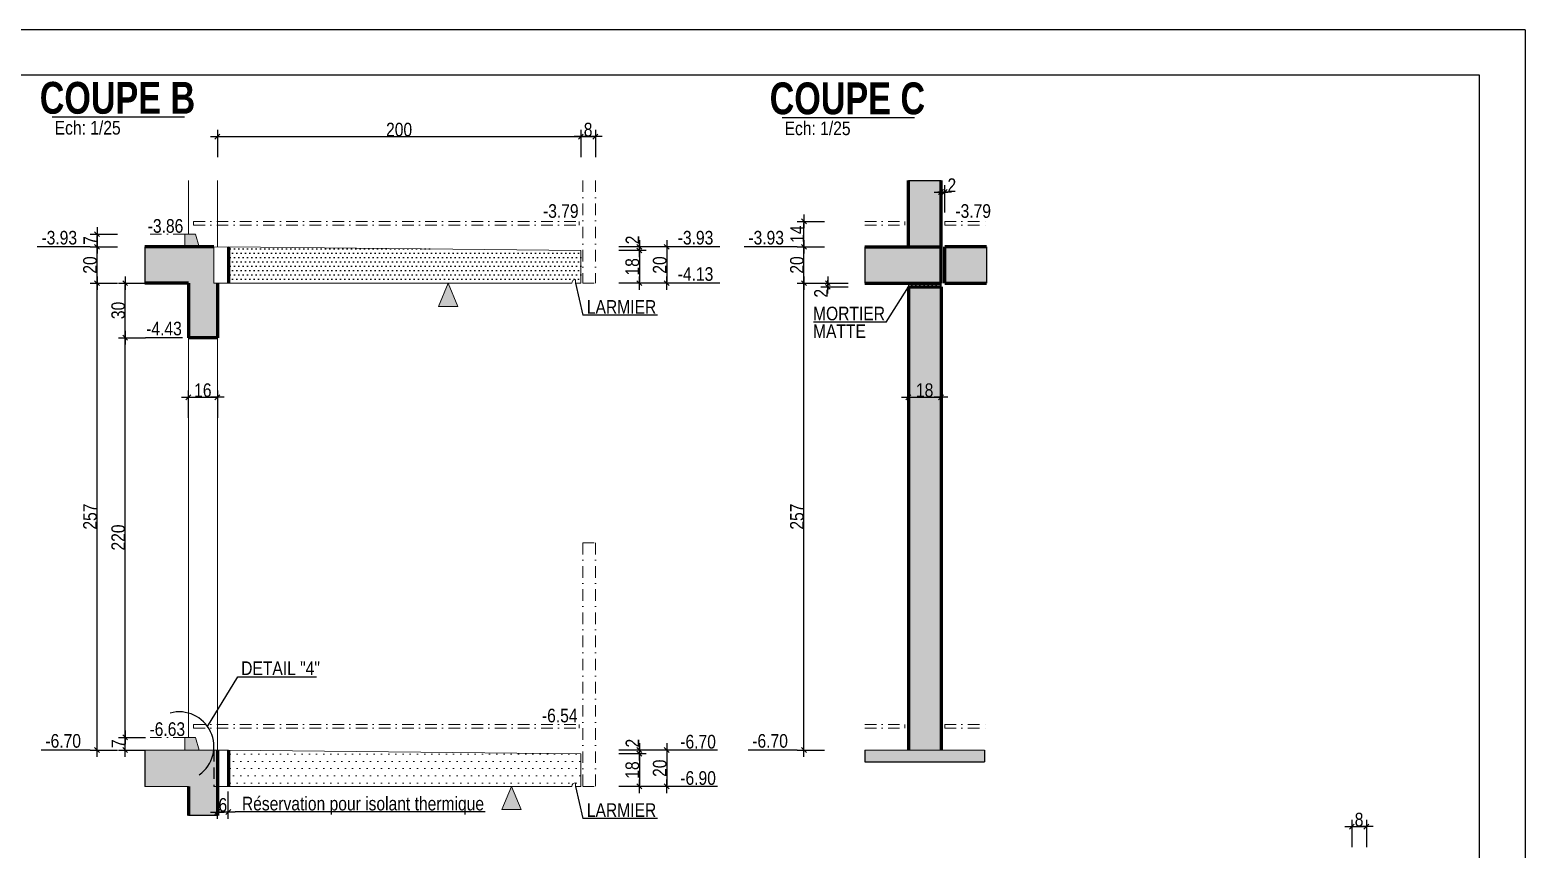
# Model space of a CAD drawing. Header units: millimetres. Extents: x 9051 to 35021, y -32652 to 0.
# Drawn here: x 33375 to 35021, y -29354 to -28452 of the extents above; entities that cross this region are included whole.
import ezdxf
from ezdxf.enums import TextEntityAlignment as Align

# ---------------------------------------------------------------- set-up
doc = ezdxf.new("R2010")
doc.units = ezdxf.units.MM
doc.linetypes.add('CACHEX2', pattern=[19.05, 12.7, -6.35])
doc.linetypes.add('TIRETPTX2', pattern=[50.8, 25.4, -12.7, 0, -12.7])
for name, color, linetype in [('01-Cad  2', 1, 'Continuous'), ('01_cote_gen', 4, 'Continuous'), ('01_linteaux', 2, 'Continuous'), ('01_murs_sup', 2, 'CACHEX2'), ('01_poch_BN', 9, 'Continuous'), ('01_poch_murs', 253, 'Continuous'), ('01_texte', 230, 'Continuous'), ('AA_COTES', 2, 'Continuous')]:
    doc.layers.add(name, color=color, linetype=linetype)
doc.layers.add('01_murs_coup', color=5, linetype='Continuous', lineweight=60)
doc.layers.add('01_tram_axes', color=2, linetype='TIRETPTX2', lineweight=9)
doc.styles.add('ARIAL NA', font='ARIALN.TTF')
doc.styles.add('impact', font='impact.ttf')
doc.styles.add('STYLE2', font='ARIALN.TTF')
doc.dimstyles.new('JB25', dxfattribs={"dimscale": 0.1, "dimtxt": 150, "dimasz": 15, "dimexe": 0.1, "dimexo": 0.1, "dimgap": 0.09, "dimtad": 1, "dimdec": 1, "dimlfac": 0.5, "dimdsep": 46, "dimtxsty": 'STYLE2', "dimblk1": 'BOND_G', "dimblk2": 'BOND_D', "dimsah": 1, "dimcen": 1.5, "dimdle": 0.01, "dimse1": 1, "dimse2": 1, "dimclrd": 4, "dimclre": 2, "dimclrt": 6, "dimazin": 2, "dimtfac": 2.333333, "dimtdec": 1, "dimtix": 1, "dimtmove": 2, "dimatfit": 3, "dimldrblk": 'BOND_G', "dimfxl": 1, "dimtolj": 1, "dimtzin": 0, "dimarcsym": 0})

# ---------------------------------------------------------------- blocks, each defined once
blk = doc.blocks.new('BOND_G')
at = {"layer": 'AA_COTES', "color": 0}
for p, q in [((0, -5), (0, 15)), ((5, 0), (-5, 0)), ((1.8, 1.8), (-1.8, -1.8))]:
    blk.add_line(p, q, dxfattribs=at)
blk = doc.blocks.new('BOND_D')
at = {"layer": 'AA_COTES', "color": 0}
for p, q in [((5, 0), (-5, 0)), ((-1.8, -1.8), (1.8, 1.8)), ((0, 5), (0, -15))]:
    blk.add_line(p, q, dxfattribs=at)
blk = doc.blocks.new('*D4139')
at = {"layer": '01_cote_gen', "color": 4, "lineweight": -2, "transparency": 16777216}
blk.add_line((33583.1, -28569.7), (33980.1, -28569.7), dxfattribs=at)
at = {"layer": 'Defpoints', "color": 0, "transparency": 16777216}
for p in [(33981.6, -28569.7), (33581.6, -28644.6), (33981.6, -28664)]:
    blk.add_point(p, dxfattribs=at)
at = {"layer": '01_cote_gen', "color": 4, "lineweight": -2, "transparency": 16777216, "xscale": 1.5, "yscale": 1.5, "zscale": 1.5, "rotation": 180}
blk.add_blockref('BOND_G', (33581.6, -28569.7), dxfattribs=at)
at = {"layer": '01_cote_gen', "color": 4, "lineweight": -2, "transparency": 16777216, "xscale": 1.5, "yscale": 1.5, "zscale": 1.5}
blk.add_blockref('BOND_D', (33981.6, -28569.7), dxfattribs=at)
at = {"layer": '01_cote_gen', "color": 6, "lineweight": 0, "transparency": 16777216, "insert": (33781.6, -28562.1), "char_height": 15, "attachment_point": 5, "style": 'STYLE2'}
blk.add_mtext('\\A1;200', dxfattribs=at)
blk = doc.blocks.new('*D4382')
at = {"layer": '01_cote_gen', "color": 4, "lineweight": -2, "transparency": 16777216}
blk.add_line((34046, -28696.6), (34046, -28729.6), dxfattribs=at)
at = {"layer": 'Defpoints', "color": 0, "transparency": 16777216}
for p in [(33981.6, -28695.1), (33981.6, -28731.1), (34046, -28731.1)]:
    blk.add_point(p, dxfattribs=at)
at = {"layer": '01_cote_gen', "color": 4, "lineweight": -2, "transparency": 16777216, "xscale": 1.5, "yscale": 1.5, "zscale": 1.5}
for name, p, rotation in [('BOND_G', (34046, -28695.1), 90), ('BOND_D', (34046, -28731.1), 270)]:
    blk.add_blockref(name, p, dxfattribs=dict(at, rotation=rotation))
at = {"layer": '01_cote_gen', "color": 6, "lineweight": 0, "transparency": 16777216, "insert": (34038.3, -28713.1), "char_height": 15, "attachment_point": 5, "rotation": 90, "style": 'STYLE2'}
blk.add_mtext('\\A1;18', dxfattribs=at)
blk = doc.blocks.new('*D4383')
at = {"layer": '01_cote_gen', "color": 4, "lineweight": -2, "transparency": 16777216}
blk.add_line((34046, -28692.6), (34046, -28693.6), dxfattribs=at)
at = {"layer": 'Defpoints', "color": 0, "transparency": 16777216}
for p in [(33577.6, -28691.1), (33981.6, -28695.1), (34046, -28695.1)]:
    blk.add_point(p, dxfattribs=at)
at = {"layer": '01_cote_gen', "color": 4, "lineweight": -2, "transparency": 16777216, "xscale": 1.5, "yscale": 1.5, "zscale": 1.5}
for name, p, rotation in [('BOND_G', (34046, -28691.1), 90), ('BOND_D', (34046, -28695.1), 270)]:
    blk.add_blockref(name, p, dxfattribs=dict(at, rotation=rotation))
at = {"layer": '01_cote_gen', "color": 6, "lineweight": 0, "transparency": 16777216, "insert": (34038.4, -28683.5), "char_height": 15, "attachment_point": 5, "rotation": 90, "style": 'STYLE2'}
blk.add_mtext('\\A1;2', dxfattribs=at)
blk = doc.blocks.new('*D4140')
at = {"layer": '01_cote_gen', "color": 4, "lineweight": -2, "transparency": 16777216}
blk.add_line((34076.1, -28692.6), (34076.1, -28729.6), dxfattribs=at)
at = {"layer": 'Defpoints', "color": 0, "transparency": 16777216}
for p in [(34053.5, -28691.1), (34053.5, -28731.1), (34076.1, -28731.1)]:
    blk.add_point(p, dxfattribs=at)
at = {"layer": '01_cote_gen', "color": 4, "lineweight": -2, "transparency": 16777216, "xscale": 1.5, "yscale": 1.5, "zscale": 1.5}
for name, p, rotation in [('BOND_G', (34076.1, -28691.1), 90), ('BOND_D', (34076.1, -28731.1), 270)]:
    blk.add_blockref(name, p, dxfattribs=dict(at, rotation=rotation))
at = {"layer": '01_cote_gen', "color": 6, "lineweight": 0, "transparency": 16777216, "insert": (34068.5, -28711.1), "char_height": 15, "attachment_point": 5, "rotation": 90, "style": 'STYLE2'}
blk.add_mtext('\\A1;20', dxfattribs=at)
blk = doc.blocks.new('*D4384')
at = {"layer": '01_cote_gen', "color": 4, "lineweight": -2, "ltscale": 2, "transparency": 16777216}
blk.add_line((33983.1, -28569.7), (33996.1, -28569.7), dxfattribs=at)
at = {"layer": 'Defpoints', "color": 0, "ltscale": 2, "transparency": 16777216}
for p in [(33981.6, -28577.2), (33997.6, -28569.7), (33997.6, -28618)]:
    blk.add_point(p, dxfattribs=at)
at = {"layer": '01_cote_gen', "color": 4, "lineweight": -2, "ltscale": 2, "transparency": 16777216, "xscale": 1.5, "yscale": 1.5, "zscale": 1.5, "rotation": 180}
blk.add_blockref('BOND_G', (33981.6, -28569.7), dxfattribs=at)
at = {"layer": '01_cote_gen', "color": 4, "lineweight": -2, "ltscale": 2, "transparency": 16777216, "xscale": 1.5, "yscale": 1.5, "zscale": 1.5}
blk.add_blockref('BOND_D', (33997.6, -28569.7), dxfattribs=at)
at = {"layer": '01_cote_gen', "color": 6, "lineweight": 0, "ltscale": 2, "transparency": 16777216, "insert": (33989.6, -28562.1), "char_height": 15, "attachment_point": 5, "style": 'STYLE2'}
blk.add_mtext('\\A1;8', dxfattribs=at)
blk = doc.blocks.new('*D4385')
at = {"layer": '01_cote_gen', "color": 4, "lineweight": -2, "transparency": 16777216}
blk.add_line((34046, -29250.6), (34046, -29283.6), dxfattribs=at)
at = {"layer": 'Defpoints', "color": 0, "transparency": 16777216}
for p in [(33981.6, -29249.1), (33981.6, -29285.1), (34046, -29285.1)]:
    blk.add_point(p, dxfattribs=at)
at = {"layer": '01_cote_gen', "color": 4, "lineweight": -2, "transparency": 16777216, "xscale": 1.5, "yscale": 1.5, "zscale": 1.5}
for name, p, rotation in [('BOND_G', (34046, -29249.1), 90), ('BOND_D', (34046, -29285.1), 270)]:
    blk.add_blockref(name, p, dxfattribs=dict(at, rotation=rotation))
at = {"layer": '01_cote_gen', "color": 6, "lineweight": 0, "transparency": 16777216, "insert": (34038.3, -29267.1), "char_height": 15, "attachment_point": 5, "rotation": 90, "style": 'STYLE2'}
blk.add_mtext('\\A1;18', dxfattribs=at)
blk = doc.blocks.new('*D4141')
at = {"layer": '01_cote_gen', "color": 4, "lineweight": -2, "transparency": 16777216}
blk.add_line((34076.1, -29246.6), (34076.1, -29283.6), dxfattribs=at)
at = {"layer": 'Defpoints', "color": 0, "transparency": 16777216}
for p in [(34053.5, -29245.1), (34053.5, -29285.1), (34076.1, -29285.1)]:
    blk.add_point(p, dxfattribs=at)
at = {"layer": '01_cote_gen', "color": 4, "lineweight": -2, "transparency": 16777216, "xscale": 1.5, "yscale": 1.5, "zscale": 1.5}
for name, p, rotation in [('BOND_G', (34076.1, -29245.1), 90), ('BOND_D', (34076.1, -29285.1), 270)]:
    blk.add_blockref(name, p, dxfattribs=dict(at, rotation=rotation))
at = {"layer": '01_cote_gen', "color": 6, "lineweight": 0, "transparency": 16777216, "insert": (34068.5, -29265.1), "char_height": 15, "attachment_point": 5, "rotation": 90, "style": 'STYLE2'}
blk.add_mtext('\\A1;20', dxfattribs=at)
blk = doc.blocks.new('*D4142')
at = {"layer": '01_cote_gen', "color": 4, "lineweight": -2, "transparency": 16777216}
blk.add_line((34046, -29246.6), (34046, -29247.6), dxfattribs=at)
at = {"layer": 'Defpoints', "color": 0, "transparency": 16777216}
for p in [(33577.6, -29245.1), (33981.6, -29249.1), (34046, -29249.1)]:
    blk.add_point(p, dxfattribs=at)
at = {"layer": '01_cote_gen', "color": 4, "lineweight": -2, "transparency": 16777216, "xscale": 1.5, "yscale": 1.5, "zscale": 1.5}
for name, p, rotation in [('BOND_G', (34046, -29245.1), 90), ('BOND_D', (34046, -29249.1), 270)]:
    blk.add_blockref(name, p, dxfattribs=dict(at, rotation=rotation))
at = {"layer": '01_cote_gen', "color": 6, "lineweight": 0, "transparency": 16777216, "insert": (34038.4, -29237.5), "char_height": 15, "attachment_point": 5, "rotation": 90, "style": 'STYLE2'}
blk.add_mtext('\\A1;2', dxfattribs=at)
blk = doc.blocks.new('*D4386')
at = {"layer": '01_cote_gen', "color": 4, "lineweight": -2, "ltscale": 0.1, "transparency": 16777216}
blk.add_line((33480.1, -29243.6), (33480.1, -29232.6), dxfattribs=at)
at = {"layer": 'Defpoints', "color": 0, "ltscale": 0.1, "transparency": 16777216}
for p in [(33480.1, -29231.1), (33501.9, -29231.1), (33501.9, -29245.1)]:
    blk.add_point(p, dxfattribs=at)
at = {"layer": '01_cote_gen', "color": 4, "lineweight": -2, "ltscale": 0.1, "transparency": 16777216, "xscale": 1.5, "yscale": 1.5, "zscale": 1.5}
for name, p, rotation in [('BOND_D', (33480.1, -29231.1), 90), ('BOND_G', (33480.1, -29245.1), 270)]:
    blk.add_blockref(name, p, dxfattribs=dict(at, rotation=rotation))
at = {"layer": '01_cote_gen', "color": 6, "ltscale": 0.1, "transparency": 16777216, "insert": (33472.6, -29238.1), "char_height": 15, "attachment_point": 5, "rotation": 90, "style": 'STYLE2'}
blk.add_mtext('\\A1;7', dxfattribs=at)
blk = doc.blocks.new('*D4387')
at = {"layer": '01_cote_gen', "color": 4, "lineweight": -2, "ltscale": 0.1, "transparency": 16777216}
blk.add_line((33480.1, -29229.6), (33480.1, -28792.6), dxfattribs=at)
at = {"layer": 'Defpoints', "color": 0, "ltscale": 0.1, "transparency": 16777216}
for p in [(33480.1, -28791.1), (33549.6, -28791.1), (33502.6, -29231.1)]:
    blk.add_point(p, dxfattribs=at)
at = {"layer": '01_cote_gen', "color": 4, "lineweight": -2, "ltscale": 0.1, "transparency": 16777216, "xscale": 1.5, "yscale": 1.5, "zscale": 1.5}
for name, p, rotation in [('BOND_D', (33480.1, -28791.1), 90), ('BOND_G', (33480.1, -29231.1), 270)]:
    blk.add_blockref(name, p, dxfattribs=dict(at, rotation=rotation))
at = {"layer": '01_cote_gen', "color": 6, "ltscale": 0.1, "transparency": 16777216, "insert": (33472.5, -29011.1), "char_height": 15, "attachment_point": 5, "rotation": 90, "style": 'STYLE2'}
blk.add_mtext('\\A1;220', dxfattribs=at)
blk = doc.blocks.new('*D4388')
at = {"layer": '01_cote_gen', "color": 4, "lineweight": -2, "ltscale": 0.1, "transparency": 16777216}
blk.add_line((33449.2, -29243.6), (33449.2, -28732.6), dxfattribs=at)
at = {"layer": 'Defpoints', "color": 0, "ltscale": 0.1, "transparency": 16777216}
for p in [(33449.2, -28731.1), (33525.8, -28731.1), (33539.8, -29245.1)]:
    blk.add_point(p, dxfattribs=at)
at = {"layer": '01_cote_gen', "color": 4, "lineweight": -2, "ltscale": 0.1, "transparency": 16777216, "xscale": 1.5, "yscale": 1.5, "zscale": 1.5}
for name, p, rotation in [('BOND_D', (33449.2, -28731.1), 90), ('BOND_G', (33449.2, -29245.1), 270)]:
    blk.add_blockref(name, p, dxfattribs=dict(at, rotation=rotation))
at = {"layer": '01_cote_gen', "color": 6, "ltscale": 0.1, "transparency": 16777216, "insert": (33441.5, -28988.1), "char_height": 15, "attachment_point": 5, "rotation": 90, "style": 'STYLE2'}
blk.add_mtext('\\A1;257', dxfattribs=at)
blk = doc.blocks.new('*D4389')
at = {"layer": '01_cote_gen', "color": 4, "lineweight": -2, "ltscale": 0.1, "transparency": 16777216}
blk.add_line((33480.1, -28789.6), (33480.1, -28732.6), dxfattribs=at)
at = {"layer": 'Defpoints', "color": 0, "ltscale": 0.1, "transparency": 16777216}
for p in [(33480.1, -28731.1), (33549.6, -28731.1), (33549.6, -28791.1)]:
    blk.add_point(p, dxfattribs=at)
at = {"layer": '01_cote_gen', "color": 4, "lineweight": -2, "ltscale": 0.1, "transparency": 16777216, "xscale": 1.5, "yscale": 1.5, "zscale": 1.5}
for name, p, rotation in [('BOND_D', (33480.1, -28731.1), 90), ('BOND_G', (33480.1, -28791.1), 270)]:
    blk.add_blockref(name, p, dxfattribs=dict(at, rotation=rotation))
at = {"layer": '01_cote_gen', "color": 6, "ltscale": 0.1, "transparency": 16777216, "insert": (33472.5, -28761.1), "char_height": 15, "attachment_point": 5, "rotation": 90, "style": 'STYLE2'}
blk.add_mtext('\\A1;30', dxfattribs=at)
blk = doc.blocks.new('*D4390')
at = {"layer": '01_cote_gen', "color": 4, "lineweight": -2, "ltscale": 0.1, "transparency": 16777216}
blk.add_line((33449.2, -28729.6), (33449.2, -28692.6), dxfattribs=at)
at = {"layer": 'Defpoints', "color": 0, "ltscale": 0.1, "transparency": 16777216}
for p in [(33449.2, -28691.1), (33509.5, -28691.1), (33513.9, -28731.1)]:
    blk.add_point(p, dxfattribs=at)
at = {"layer": '01_cote_gen', "color": 4, "lineweight": -2, "ltscale": 0.1, "transparency": 16777216, "xscale": 1.5, "yscale": 1.5, "zscale": 1.5}
for name, p, rotation in [('BOND_D', (33449.2, -28691.1), 90), ('BOND_G', (33449.2, -28731.1), 270)]:
    blk.add_blockref(name, p, dxfattribs=dict(at, rotation=rotation))
at = {"layer": '01_cote_gen', "color": 6, "ltscale": 0.1, "transparency": 16777216, "insert": (33441.5, -28711.1), "char_height": 15, "attachment_point": 5, "rotation": 90, "style": 'STYLE2'}
blk.add_mtext('\\A1;20', dxfattribs=at)
blk = doc.blocks.new('*D4391')
at = {"layer": '01_cote_gen', "color": 4, "lineweight": -2, "ltscale": 0.1, "transparency": 16777216}
blk.add_line((33449.2, -28689.6), (33449.2, -28678.6), dxfattribs=at)
at = {"layer": 'Defpoints', "color": 0, "ltscale": 0.1, "transparency": 16777216}
for p in [(33449.2, -28677.1), (33501.9, -28677.1), (33501.9, -28691.1)]:
    blk.add_point(p, dxfattribs=at)
at = {"layer": '01_cote_gen', "color": 4, "lineweight": -2, "ltscale": 0.1, "transparency": 16777216, "xscale": 1.5, "yscale": 1.5, "zscale": 1.5}
for name, p, rotation in [('BOND_D', (33449.2, -28677.1), 90), ('BOND_G', (33449.2, -28691.1), 270)]:
    blk.add_blockref(name, p, dxfattribs=dict(at, rotation=rotation))
at = {"layer": '01_cote_gen', "color": 6, "ltscale": 0.1, "transparency": 16777216, "insert": (33441.7, -28684.1), "char_height": 15, "attachment_point": 5, "rotation": 90, "style": 'STYLE2'}
blk.add_mtext('\\A1;7', dxfattribs=at)
blk = doc.blocks.new('*D4392')
at = {"layer": '01_cote_gen', "color": 4, "lineweight": -2, "ltscale": 0.1, "transparency": 16777216}
blk.add_line((33592.1, -29313.3), (33583.1, -29313.3), dxfattribs=at)
at = {"layer": 'Defpoints', "color": 0, "ltscale": 0.1, "transparency": 16777216}
for p in [(33581.6, -29281.1), (33593.6, -29285.1), (33581.6, -29313.3)]:
    blk.add_point(p, dxfattribs=at)
at = {"layer": '01_cote_gen', "color": 4, "lineweight": -2, "ltscale": 0.1, "transparency": 16777216, "xscale": 1.5, "yscale": 1.5, "zscale": 1.5, "rotation": 180}
blk.add_blockref('BOND_D', (33581.6, -29313.3), dxfattribs=at)
at = {"layer": '01_cote_gen', "color": 4, "lineweight": -2, "ltscale": 0.1, "transparency": 16777216, "xscale": 1.5, "yscale": 1.5, "zscale": 1.5}
blk.add_blockref('BOND_G', (33593.6, -29313.3), dxfattribs=at)
at = {"layer": '01_cote_gen', "color": 6, "ltscale": 0.1, "transparency": 16777216, "insert": (33587.6, -29305.6), "char_height": 15, "attachment_point": 5, "style": 'STYLE2'}
blk.add_mtext('\\A1;6', dxfattribs=at)
blk = doc.blocks.new('*D4394')
at = {"layer": '01_cote_gen', "color": 4, "lineweight": -2, "ltscale": 0.1, "transparency": 16777216}
blk.add_line((33551.1, -28856.7), (33580.1, -28856.7), dxfattribs=at)
at = {"layer": 'Defpoints', "color": 0, "ltscale": 0.1, "transparency": 16777216}
for p in [(33581.6, -28856.7), (33549.6, -28887.8), (33581.6, -28887.8)]:
    blk.add_point(p, dxfattribs=at)
at = {"layer": '01_cote_gen', "color": 4, "lineweight": -2, "ltscale": 0.1, "transparency": 16777216, "xscale": 1.5, "yscale": 1.5, "zscale": 1.5, "rotation": 180}
blk.add_blockref('BOND_G', (33549.6, -28856.7), dxfattribs=at)
at = {"layer": '01_cote_gen', "color": 4, "lineweight": -2, "ltscale": 0.1, "transparency": 16777216, "xscale": 1.5, "yscale": 1.5, "zscale": 1.5}
blk.add_blockref('BOND_D', (33581.6, -28856.7), dxfattribs=at)
at = {"layer": '01_cote_gen', "color": 6, "ltscale": 0.1, "transparency": 16777216, "insert": (33565.6, -28849), "char_height": 15, "attachment_point": 5, "style": 'STYLE2'}
blk.add_mtext('\\A1;16', dxfattribs=at)
blk = doc.blocks.new('*D4399')
at = {"layer": '01_cote_gen', "color": 4, "lineweight": -2, "ltscale": 0.1, "transparency": 16777216}
blk.add_line((34227.2, -29243.6), (34227.2, -28732.6), dxfattribs=at)
at = {"layer": 'Defpoints', "color": 0, "ltscale": 0.1, "transparency": 16777216}
for p in [(34227.2, -28731.1), (34382, -28731.1), (34294.3, -29245.1)]:
    blk.add_point(p, dxfattribs=at)
at = {"layer": '01_cote_gen', "color": 4, "lineweight": -2, "ltscale": 0.1, "transparency": 16777216, "xscale": 1.5, "yscale": 1.5, "zscale": 1.5}
for name, p, rotation in [('BOND_D', (34227.2, -28731.1), 90), ('BOND_G', (34227.2, -29245.1), 270)]:
    blk.add_blockref(name, p, dxfattribs=dict(at, rotation=rotation))
at = {"layer": '01_cote_gen', "color": 6, "ltscale": 0.1, "transparency": 16777216, "insert": (34219.5, -28988.1), "char_height": 15, "attachment_point": 5, "rotation": 90, "style": 'STYLE2'}
blk.add_mtext('\\A1;257', dxfattribs=at)
blk = doc.blocks.new('*D4143')
at = {"layer": '01_cote_gen', "color": 4, "lineweight": -2, "ltscale": 0.1, "transparency": 16777216}
blk.add_line((34227.2, -28729.6), (34227.2, -28692.6), dxfattribs=at)
at = {"layer": 'Defpoints', "color": 0, "ltscale": 0.1, "transparency": 16777216}
for p in [(34227.2, -28691.1), (34294.3, -28691.1), (34294.3, -28731.1)]:
    blk.add_point(p, dxfattribs=at)
at = {"layer": '01_cote_gen', "color": 4, "lineweight": -2, "ltscale": 0.1, "transparency": 16777216, "xscale": 1.5, "yscale": 1.5, "zscale": 1.5}
for name, p, rotation in [('BOND_D', (34227.2, -28691.1), 90), ('BOND_G', (34227.2, -28731.1), 270)]:
    blk.add_blockref(name, p, dxfattribs=dict(at, rotation=rotation))
at = {"layer": '01_cote_gen', "color": 6, "ltscale": 0.1, "transparency": 16777216, "insert": (34219.5, -28711.1), "char_height": 15, "attachment_point": 5, "rotation": 90, "style": 'STYLE2'}
blk.add_mtext('\\A1;20', dxfattribs=at)
blk = doc.blocks.new('*D4400')
at = {"layer": '01_cote_gen', "color": 4, "lineweight": -2, "ltscale": 0.1, "transparency": 16777216}
blk.add_line((34253.4, -28733.6), (34253.4, -28732.6), dxfattribs=at)
at = {"layer": 'Defpoints', "color": 0, "ltscale": 0.1, "transparency": 16777216}
for p in [(34253.4, -28731.1), (34360, -28731.1), (34360, -28735.1)]:
    blk.add_point(p, dxfattribs=at)
at = {"layer": '01_cote_gen', "color": 4, "lineweight": -2, "ltscale": 0.1, "transparency": 16777216, "xscale": 1.5, "yscale": 1.5, "zscale": 1.5}
for name, p, rotation in [('BOND_D', (34253.4, -28731.1), 90), ('BOND_G', (34253.4, -28735.1), 270)]:
    blk.add_blockref(name, p, dxfattribs=dict(at, rotation=rotation))
at = {"layer": '01_cote_gen', "color": 6, "ltscale": 0.1, "transparency": 16777216, "insert": (34245.9, -28742.2), "char_height": 15, "attachment_point": 5, "rotation": 90, "style": 'STYLE2'}
blk.add_mtext('\\A1;2', dxfattribs=at)
blk = doc.blocks.new('*D4401')
at = {"layer": '01_cote_gen', "color": 4, "lineweight": -2, "ltscale": 0.1, "transparency": 16777216}
blk.add_line((34343.5, -28856.7), (34376.5, -28856.7), dxfattribs=at)
at = {"layer": 'Defpoints', "color": 0, "ltscale": 0.1, "transparency": 16777216}
for p in [(34342, -28852.3), (34378, -28852.3), (34378, -28856.7)]:
    blk.add_point(p, dxfattribs=at)
at = {"layer": '01_cote_gen', "color": 4, "lineweight": -2, "ltscale": 0.1, "transparency": 16777216, "xscale": 1.5, "yscale": 1.5, "zscale": 1.5, "rotation": 180}
blk.add_blockref('BOND_G', (34342, -28856.7), dxfattribs=at)
at = {"layer": '01_cote_gen', "color": 4, "lineweight": -2, "ltscale": 0.1, "transparency": 16777216, "xscale": 1.5, "yscale": 1.5, "zscale": 1.5}
blk.add_blockref('BOND_D', (34378, -28856.7), dxfattribs=at)
at = {"layer": '01_cote_gen', "color": 6, "ltscale": 0.1, "transparency": 16777216, "insert": (34360, -28849), "char_height": 15, "attachment_point": 5, "style": 'STYLE2'}
blk.add_mtext('\\A1;18', dxfattribs=at)
blk = doc.blocks.new('*D4402')
at = {"layer": '01_cote_gen', "color": 4, "lineweight": -2, "ltscale": 0.1, "transparency": 16777216}
blk.add_line((34379.5, -28630.8), (34380.5, -28630.8), dxfattribs=at)
at = {"layer": 'Defpoints', "color": 0, "ltscale": 0.1, "transparency": 16777216}
for p in [(34382, -28630.8), (34378, -28638.7), (34382, -28691.1)]:
    blk.add_point(p, dxfattribs=at)
at = {"layer": '01_cote_gen', "color": 4, "lineweight": -2, "ltscale": 0.1, "transparency": 16777216, "xscale": 1.5, "yscale": 1.5, "zscale": 1.5, "rotation": 180}
blk.add_blockref('BOND_G', (34378, -28630.8), dxfattribs=at)
at = {"layer": '01_cote_gen', "color": 4, "lineweight": -2, "ltscale": 0.1, "transparency": 16777216, "xscale": 1.5, "yscale": 1.5, "zscale": 1.5}
blk.add_blockref('BOND_D', (34382, -28630.8), dxfattribs=at)
at = {"layer": '01_cote_gen', "color": 6, "ltscale": 0.1, "transparency": 16777216, "insert": (34389.9, -28623.2), "char_height": 15, "attachment_point": 5, "style": 'STYLE2'}
blk.add_mtext('\\A1;2', dxfattribs=at)
blk = doc.blocks.new('*D4434')
at = {"layer": '01_cote_gen', "color": 4, "lineweight": -2, "ltscale": 0.1, "transparency": 16777216}
blk.add_line((34227.2, -28689.6), (34227.2, -28664.6), dxfattribs=at)
at = {"layer": 'Defpoints', "color": 0, "ltscale": 0.1, "transparency": 16777216}
for p in [(34227.2, -28663.1), (34294.3, -28663.1), (34249.7, -28691.1)]:
    blk.add_point(p, dxfattribs=at)
at = {"layer": '01_cote_gen', "color": 4, "lineweight": -2, "ltscale": 0.1, "transparency": 16777216, "xscale": 1.5, "yscale": 1.5, "zscale": 1.5}
for name, p, rotation in [('BOND_D', (34227.2, -28663.1), 90), ('BOND_G', (34227.2, -28691.1), 270)]:
    blk.add_blockref(name, p, dxfattribs=dict(at, rotation=rotation))
at = {"layer": '01_cote_gen', "color": 6, "ltscale": 0.1, "transparency": 16777216, "insert": (34219.7, -28677.1), "char_height": 15, "attachment_point": 5, "rotation": 90, "style": 'STYLE2'}
blk.add_mtext('\\A1;14', dxfattribs=at)
blk = doc.blocks.new('*D4481')
at = {"layer": '01_cote_gen', "color": 4, "lineweight": -2, "ltscale": 2, "transparency": 16777216}
blk.add_line((34831.6, -29329.4), (34844.6, -29329.4), dxfattribs=at)
at = {"layer": 'Defpoints', "color": 0, "ltscale": 2, "transparency": 16777216}
for p in [(34846.1, -29329.4), (34830.1, -29403.7), (34846.1, -29403.7)]:
    blk.add_point(p, dxfattribs=at)
at = {"layer": '01_cote_gen', "color": 4, "lineweight": -2, "ltscale": 2, "transparency": 16777216, "xscale": 1.5, "yscale": 1.5, "zscale": 1.5, "rotation": 180}
blk.add_blockref('BOND_G', (34830.1, -29329.4), dxfattribs=at)
at = {"layer": '01_cote_gen', "color": 4, "lineweight": -2, "ltscale": 2, "transparency": 16777216, "xscale": 1.5, "yscale": 1.5, "zscale": 1.5}
blk.add_blockref('BOND_D', (34846.1, -29329.4), dxfattribs=at)
at = {"layer": '01_cote_gen', "color": 6, "lineweight": 0, "ltscale": 2, "transparency": 16777216, "insert": (34838.1, -29321.7), "char_height": 15, "attachment_point": 5, "style": 'STYLE2'}
blk.add_mtext('\\A1;8', dxfattribs=at)

msp = doc.modelspace()

# ---------------------------------------------------------------- hatches: boundary and pattern name
at = {"layer": '01_linteaux', "lineweight": 0}
h = msp.add_hatch(dxfattribs=at)
h.set_pattern_fill('DOTS', color=256, scale=5)
h.paths.add_polyline_path([(33981.65, -29249.13), (33593.65, -29245.29), (33593.65, -29285.13), (33971.65, -29285.13, -0.4142136), (33975.65, -29281.13), (33975.65, -29285.13), (33981.65, -29285.13)])
at = {"layer": '01_poch_BN', "ltscale": 0.1}
h = msp.add_hatch(color=256, dxfattribs=at)
h.dxf.hatch_style = 1
h.paths.add_polyline_path([(34378.04, -28618.01), (34342.04, -28618.01), (34342.04, -28691.13), (34378.04, -28691.13)])
h.paths.add_polyline_path([(34378.04, -28691.13), (34294.27, -28691.13), (34294.27, -28731.13), (34378.04, -28731.13)])
h.paths.add_polyline_path([(34428.15, -28691.13), (34382.04, -28691.13), (34382.04, -28731.13), (34428.15, -28731.13)])
h.paths.add_polyline_path([(34378.04, -28735.13), (34342.04, -28735.13), (34342.04, -29245.13), (34378.04, -29245.13)])
h.paths.add_polyline_path([(34425.8, -29245.13), (34294.27, -29245.13), (34294.27, -29258.07), (34425.8, -29258.07)])
h = msp.add_hatch(color=256, dxfattribs=at)
h.dxf.hatch_style = 1
h.paths.add_polyline_path([(33557.65, -28677.13), (33545.65, -28677.13), (33545.65, -28691.13), (33561.65, -28691.13)])
h.paths.add_polyline_path([(33577.65, -28691.13), (33501.88, -28691.13), (33501.88, -28731.13), (33549.65, -28731.13), (33549.65, -28791.13), (33581.65, -28791.13), (33581.65, -28731.13), (33577.65, -28731.13)])
h = msp.add_hatch(color=256, dxfattribs=at)
h.dxf.hatch_style = 1
h.paths.add_polyline_path([(33581.65, -29245.13), (33577.65, -29245.13), (33501.88, -29245.13), (33501.88, -29285.13), (33549.65, -29285.13), (33549.65, -29317.13), (33581.65, -29317.13)])
h.paths.add_polyline_path([(33557.65, -29231.13), (33545.65, -29231.13), (33545.65, -29245.13), (33561.65, -29245.13)])
at = {"layer": '01_poch_murs', "ltscale": 0.1}
h = msp.add_hatch(dxfattribs=at)
h.set_pattern_fill('DOTS', color=256, scale=3)
h.set_pattern_definition([(0, (8997.4938, -5385.7843), (2.38125, 4.7625), [0, -4.7625])])
h.paths.add_polyline_path([(33981.65, -28695.13), (33593.65, -28691.13), (33593.65, -28731.13), (33971.65, -28731.13, -0.4142136), (33975.65, -28727.13), (33975.65, -28731.13), (33981.65, -28731.13)])
h = msp.add_hatch(dxfattribs=at)
h.set_pattern_fill('ANSI31', color=256)
h.set_pattern_definition([(45, (8865.188, -5496.11), (-2.24506403, 2.24506403), [])])
h.paths.add_polyline_path([(34378.04, -28731.13), (34342.04, -28731.13), (34342.04, -28735.13), (34378.04, -28735.13)])

# ---------------------------------------------------------------- linework, layer by layer
at = {"layer": '01-Cad  2'}
for p, q in [((35020.83, -28452.24), (30130.83, -28452.24)), ((35020.83, -28452.24), (35020.83, -31167.24)), ((34970.83, -28502.24), (30180.83, -28502.24)), ((34970.83, -31167.24), (34970.83, -28502.24))]:
    msp.add_line(p, q, dxfattribs=at)
at = {"layer": '01_linteaux', "lineweight": 0}
for p, q in [((33549.65, -28618.01), (33549.65, -28677.13)), ((33581.65, -28618.01), (33581.65, -28691.17)), ((33593.65, -28691.29), (33577.65, -28691.13)), ((33593.65, -28731.13), (33581.65, -28731.13)), ((33835.43, -28731.13), (33824.78, -28756.62)), ((33835.43, -28731.13), (33846.08, -28756.62)), ((33824.78, -28756.62), (33846.08, -28756.62)), ((33549.65, -28791.13), (33549.65, -29231.13)), ((33581.65, -28791.13), (33581.65, -29245.13)), ((33581.65, -29245.13), (33593.65, -29245.29)), ((33593.65, -29285.13), (33577.65, -29285.13)), ((33905.21, -29285.13), (33894.56, -29310.62)), ((33905.21, -29285.13), (33915.86, -29310.62)), ((33894.56, -29310.62), (33915.86, -29310.62))]:
    msp.add_line(p, q, dxfattribs=at)
for points in [[(33835.43, -28731.13), (33824.78, -28756.62), (33846.08, -28756.62)], [(33905.21, -29285.13), (33894.56, -29310.62), (33915.86, -29310.62)]]:
    msp.add_solid(points, dxfattribs=at)
at = {"layer": '01_murs_coup'}
for p, q in [((34342.04, -28691.13), (34342.04, -28618.01)), ((34378.04, -28731.13), (34378.04, -28618.01)), ((33577.65, -28691.13), (33501.88, -28691.13)), ((33593.65, -28691.29), (33593.65, -28731.13)), ((34294.27, -28691.13), (34378.04, -28691.13)), ((34428.15, -28691.13), (34382.04, -28691.13)), ((34382.04, -28731.13), (34382.04, -28691.13)), ((33549.65, -28731.13), (33501.88, -28731.13)), ((33549.65, -28731.13), (33549.65, -28791.13)), ((33581.65, -28731.13), (33581.65, -28791.13)), ((34294.27, -28731.13), (34378.04, -28731.13)), ((34382.04, -28731.13), (34428.15, -28731.13)), ((34342.04, -28735.13), (34342.04, -29245.13)), ((34342.04, -28735.13), (34378.04, -28735.13)), ((34378.04, -28735.13), (34378.04, -29245.13)), ((33581.65, -28791.13), (33549.65, -28791.13)), ((33581.65, -29245.13), (33581.65, -29317.13)), ((33593.65, -29245.29), (33593.65, -29285.13)), ((33549.65, -29285.13), (33549.65, -29317.13))]:
    msp.add_line(p, q, dxfattribs=at)
at = {"layer": '01_murs_coup', "linetype": 'Continuous', "lineweight": 0}
for p, q in [((33545.65, -28677.13), (33557.65, -28677.13)), ((33545.65, -28677.13), (33545.65, -28691.13)), ((33557.65, -28677.13), (33561.65, -28691.13)), ((33577.65, -28691.13), (33577.65, -28731.13)), ((33593.65, -28691.13), (33981.65, -28695.13)), ((33981.65, -28695.13), (33981.65, -28731.13)), ((33577.65, -28731.13), (33581.65, -28731.13)), ((33593.65, -28731.13), (33971.65, -28731.13)), ((33975.65, -28727.13), (33975.65, -28731.13)), ((33975.65, -28731.13), (33981.65, -28731.13)), ((33545.65, -29231.13), (33557.65, -29231.13)), ((33545.65, -29231.13), (33545.65, -29245.13)), ((33557.65, -29231.13), (33561.65, -29245.13)), ((33501.88, -29245.13), (33577.65, -29245.13)), ((33577.65, -29245.13), (33581.65, -29245.13)), ((33593.65, -29245.29), (33981.65, -29249.13)), ((33981.65, -29249.13), (33981.65, -29285.13)), ((34294.27, -29245.13), (34425.8, -29245.13)), ((33549.65, -29285.13), (33501.88, -29285.13)), ((33593.65, -29285.13), (33971.65, -29285.13)), ((33975.65, -29281.13), (33975.65, -29285.13)), ((33975.65, -29285.13), (33981.65, -29285.13))]:
    msp.add_line(p, q, dxfattribs=at)
for centre in [(33975.65, -28731.13), (33975.65, -29285.13)]:
    msp.add_arc(centre, 4, 90, 180, dxfattribs=at)
at = {"layer": '01_murs_sup'}
msp.add_line((33577.65, -29245.13), (33577.65, -29285.13), dxfattribs=at)
at = {"layer": '01_poch_BN', "ltscale": 0.1}
for p, q in [((34342.04, -28618.01), (34378.04, -28618.01)), ((33501.88, -28691.13), (33501.88, -28731.13)), ((34294.27, -28691.13), (34294.27, -28731.13)), ((34428.15, -28691.13), (34428.15, -28731.13)), ((33501.88, -29245.13), (33501.88, -29285.13)), ((34294.27, -29245.13), (34294.27, -29258.07)), ((34294.27, -29258.07), (34425.8, -29258.07)), ((34425.8, -29245.13), (34425.8, -29258.07)), ((33581.65, -29317.13), (33549.65, -29317.13))]:
    msp.add_line(p, q, dxfattribs=at)
at = {"layer": '01_texte'}
for p, q in [((33399.78, -28548.12), (33545.38, -28548.12)), ((34203.12, -28548.72), (34348.72, -28548.72)), ((33441.71, -28691.13), (33383.38, -28691.13)), ((34134.39, -28691.13), (34083.64, -28691.13)), ((34219.71, -28691.13), (34161.39, -28691.13)), ((33975.65, -28731.13), (33983.62, -28766.43)), ((34134.39, -28731.13), (34083.64, -28731.13)), ((34317.51, -28774.05), (34342.04, -28735.13)), ((34066.13, -28766.43), (33983.62, -28766.43)), ((34317.51, -28774.05), (34237.75, -28774.05)), ((33543.03, -28791.13), (33502.63, -28791.13)), ((33570.76, -29219.12), (33603.95, -29164.65)), ((33603.95, -29164.65), (33690.66, -29164.65)), ((33441.71, -29245.13), (33387.71, -29245.13)), ((34131.91, -29245.13), (34083.64, -29245.13)), ((34219.71, -29245.13), (34165.71, -29245.13)), ((33975.65, -29285.13), (33983.62, -29320.43)), ((34131.91, -29285.13), (34083.64, -29285.13)), ((33876.25, -29313.29), (33601.15, -29313.29)), ((34066.13, -29320.43), (33983.62, -29320.43))]:
    msp.add_line(p, q, dxfattribs=at)
msp.add_arc((33539.65, -29241.13), 38.11, 305.26313, 105.21393, dxfattribs=at)
at = {"layer": '01_tram_axes', "ltscale": 0.5}
for p, q in [((33983.65, -28618.01), (33983.65, -28731.13)), ((33997.65, -28618.01), (33997.65, -28731.13)), ((33555.43, -28663.13), (33979.65, -28663.13)), ((33555.43, -28663.13), (33555.43, -28667.13)), ((33979.65, -28663.13), (33979.65, -28667.13)), ((34294.27, -28663.13), (34338.04, -28663.13)), ((34338.04, -28667.13), (34338.04, -28663.13)), ((34382.04, -28667.13), (34382.04, -28663.13)), ((34382.04, -28663.13), (34428.15, -28663.13)), ((33545.65, -28677.13), (33501.88, -28677.13)), ((33555.43, -28667.13), (33979.65, -28667.13)), ((34294.27, -28667.13), (34338.04, -28667.13)), ((34382.04, -28667.13), (34428.15, -28667.13)), ((33983.65, -28731.13), (33997.65, -28731.13)), ((34342.04, -28735.13), (34342.04, -28731.13)), ((34378.04, -28735.13), (34378.04, -28731.13)), ((33983.65, -29017.13), (33997.65, -29017.13)), ((33983.65, -29017.13), (33983.65, -29285.13)), ((33997.65, -29017.13), (33997.65, -29285.13)), ((33555.43, -29217.13), (33979.65, -29217.13)), ((33555.43, -29217.13), (33555.43, -29221.13)), ((33555.43, -29221.13), (33979.65, -29221.13)), ((33979.65, -29217.13), (33979.65, -29221.13)), ((34294.27, -29217.13), (34338.04, -29217.13)), ((34294.27, -29221.13), (34338.04, -29221.13)), ((34338.04, -29221.13), (34338.04, -29217.13)), ((34382.04, -29221.13), (34382.04, -29217.13)), ((34382.04, -29217.13), (34428.15, -29217.13)), ((34382.04, -29221.13), (34428.15, -29221.13)), ((33545.65, -29231.13), (33501.88, -29231.13)), ((33983.65, -29285.13), (33997.65, -29285.13))]:
    msp.add_line(p, q, dxfattribs=at)

# ---------------------------------------------------------------- texts
at = {"layer": '01_texte', "style": 'impact'}
for s, p in [('COUPE B', (33471.59, -28527.02)), ('COUPE C', (34274.93, -28527.62))]:
    msp.add_text(s, height=35, dxfattribs=at).set_placement(p, align=Align.MIDDLE)
at = {"layer": '01_texte'}
for s, style, p in [('Ech: 1/25', 'STYLE2', (33402.52, -28567.52)), ('Ech: 1/25', 'STYLE2', (34205.85, -28568.13)), ('-3.79', 'ARIAL NA', (33939.96, -28659.15)), ('-3.79', 'ARIAL NA', (34393.82, -28659.15)), ('-3.86', 'ARIAL NA', (33504.9, -28675.56)), ('-3.93', 'ARIAL NA', (33387.98, -28688.51)), ('-3.93', 'ARIAL NA', (34088.23, -28688.51)), ('-3.93', 'ARIAL NA', (34165.98, -28688.51)), ('-4.13', 'ARIAL NA', (34088.23, -28728.51)), ('LARMIER', 'ARIAL NA', (33988.21, -28764.73)), ('MORTIER', 'ARIAL NA', (34237.14, -28771.98)), ('-4.43', 'ARIAL NA', (33503.26, -28788.51)), ('MATTE ', 'ARIAL NA', (34237.14, -28791.4)), ('DETAIL "4"', 'ARIAL NA', (33607.76, -29162.49)), ('-6.54', 'ARIAL NA', (33938.81, -29214.58)), ('-6.63', 'ARIAL NA', (33506.87, -29229.56)), ('-6.70', 'ARIAL NA', (33392.3, -29242.51)), ('-6.70', 'ARIAL NA', (34091.07, -29243.4)), ('-6.70', 'ARIAL NA', (34170.31, -29242.51)), ('-6.90', 'ARIAL NA', (34091.07, -29283.4)), ('Réservation pour isolant thermique', 'ARIAL NA', (33608.58, -29311.55)), ('LARMIER', 'ARIAL NA', (33988.21, -29318.73))]:
    msp.add_text(s, height=15, dxfattribs=dict(at, style=style)).set_placement(p)

# ---------------------------------------------------------------- dimensions: what is measured, and where the dimension line sits
at = {"layer": '01_cote_gen', "lineweight": 0}
dim = msp.add_linear_dim(base=(33981.65, -28569.74), p1=(33581.65, -28644.62), p2=(33981.65, -28664.05), dimstyle='JB25', dxfattribs=at)
dim.commit()
dim.dimension.update_dxf_attribs({"geometry": '*D4139', "text_midpoint": (33781.65, -28562.08)})
at = {"layer": '01_cote_gen', "lineweight": 0, "ltscale": 2}
for base, p1, p2, picture, middle in [((33997.65, -28569.74), (33981.65, -28577.24), (33997.65, -28618.01), '*D4384', (33989.65, -28562.08)), ((34846.15, -29329.39), (34830.15, -29403.66), (34846.15, -29403.66), '*D4481', (34838.15, -29321.73))]:
    dim = msp.add_linear_dim(base=base, p1=p1, p2=p2, dimstyle='JB25', dxfattribs=at)
    dim.commit()
    dim.dimension.update_dxf_attribs({"geometry": picture, "text_midpoint": middle})
at = {"layer": '01_cote_gen', "ltscale": 0.1}
dim = msp.add_linear_dim(base=(34382.04, -28630.75), p1=(34378.04, -28638.67), p2=(34382.04, -28691.13), dimstyle='JB25', dxfattribs=at)
dim.commit()
dim.dimension.update_dxf_attribs({"geometry": '*D4402', "text_midpoint": (34389.89, -28623.21), "dimtype": 160})
for base, p1, p2, picture, middle in [((34227.21, -28663.13), (34249.71, -28691.13), (34294.27, -28663.13), '*D4434', (34219.67, -28677.13)), ((33449.21, -28677.13), (33501.88, -28691.13), (33501.88, -28677.13), '*D4391', (33441.7, -28684.13)), ((33449.21, -28691.13), (33513.89, -28731.13), (33509.55, -28691.13), '*D4390', (33441.54, -28711.13)), ((34227.21, -28691.13), (34294.27, -28731.13), (34294.27, -28691.13), '*D4143', (34219.55, -28711.13)), ((33449.21, -28731.13), (33539.77, -29245.13), (33525.77, -28731.13), '*D4388', (33441.54, -28988.13)), ((33480.13, -28731.13), (33549.65, -28791.13), (33549.65, -28731.13), '*D4389', (33472.46, -28761.13)), ((34227.21, -28731.13), (34294.27, -29245.13), (34382.04, -28731.13), '*D4399', (34219.55, -28988.13)), ((33480.13, -28791.13), (33502.63, -29231.13), (33549.65, -28791.13), '*D4387', (33472.46, -29011.13)), ((33480.13, -29231.13), (33501.88, -29245.13), (33501.88, -29231.13), '*D4386', (33472.62, -29238.13))]:
    dim = msp.add_linear_dim(base=base, p1=p1, p2=p2, angle=90, dimstyle='JB25', dxfattribs=at)
    dim.commit()
    dim.dimension.update_dxf_attribs({"geometry": picture, "text_midpoint": middle})
at = {"layer": '01_cote_gen', "lineweight": 0}
for base, p1, p2, picture, middle in [((34045.98, -28695.13), (33577.65, -28691.13), (33981.65, -28695.13), '*D4383', (34038.44, -28683.52)), ((34045.98, -29249.13), (33577.65, -29245.13), (33981.65, -29249.13), '*D4142', (34038.44, -29237.52))]:
    dim = msp.add_linear_dim(base=base, p1=p1, p2=p2, angle=90, dimstyle='JB25', dxfattribs=at)
    dim.commit()
    dim.dimension.update_dxf_attribs({"geometry": picture, "text_midpoint": middle, "dimtype": 160})
for base, p1, p2, picture, middle in [((34045.98, -28731.13), (33981.65, -28695.13), (33981.65, -28731.13), '*D4382', (34038.31, -28713.13)), ((34076.14, -28731.13), (34053.48, -28691.13), (34053.48, -28731.13), '*D4140', (34068.47, -28711.13)), ((34045.98, -29285.13), (33981.65, -29249.13), (33981.65, -29285.13), '*D4385', (34038.31, -29267.13)), ((34076.14, -29285.13), (34053.48, -29245.13), (34053.48, -29285.13), '*D4141', (34068.47, -29265.13))]:
    dim = msp.add_linear_dim(base=base, p1=p1, p2=p2, angle=90, dimstyle='JB25', dxfattribs=at)
    dim.commit()
    dim.dimension.update_dxf_attribs({"geometry": picture, "text_midpoint": middle})
at = {"layer": '01_cote_gen', "ltscale": 0.1}
dim = msp.add_linear_dim(base=(34253.41, -28731.13), p1=(34360.04, -28735.13), p2=(34360.04, -28731.13), angle=90, dimstyle='JB25', dxfattribs=at)
dim.commit()
dim.dimension.update_dxf_attribs({"geometry": '*D4400', "text_midpoint": (34245.87, -28742.2), "dimtype": 160})
for base, p1, p2, picture, middle in [((33581.65, -28856.67), (33549.65, -28887.77), (33581.65, -28887.77), '*D4394', (33565.65, -28849)), ((34378.04, -28856.67), (34342.04, -28852.32), (34378.04, -28852.32), '*D4401', (34360.04, -28849)), ((33581.65, -29313.29), (33593.65, -29285.13), (33581.65, -29281.13), '*D4392', (33587.65, -29305.62))]:
    dim = msp.add_linear_dim(base=base, p1=p1, p2=p2, dimstyle='JB25', dxfattribs=at)
    dim.commit()
    dim.dimension.update_dxf_attribs({"geometry": picture, "text_midpoint": middle})

doc.saveas('drawing.dxf')
